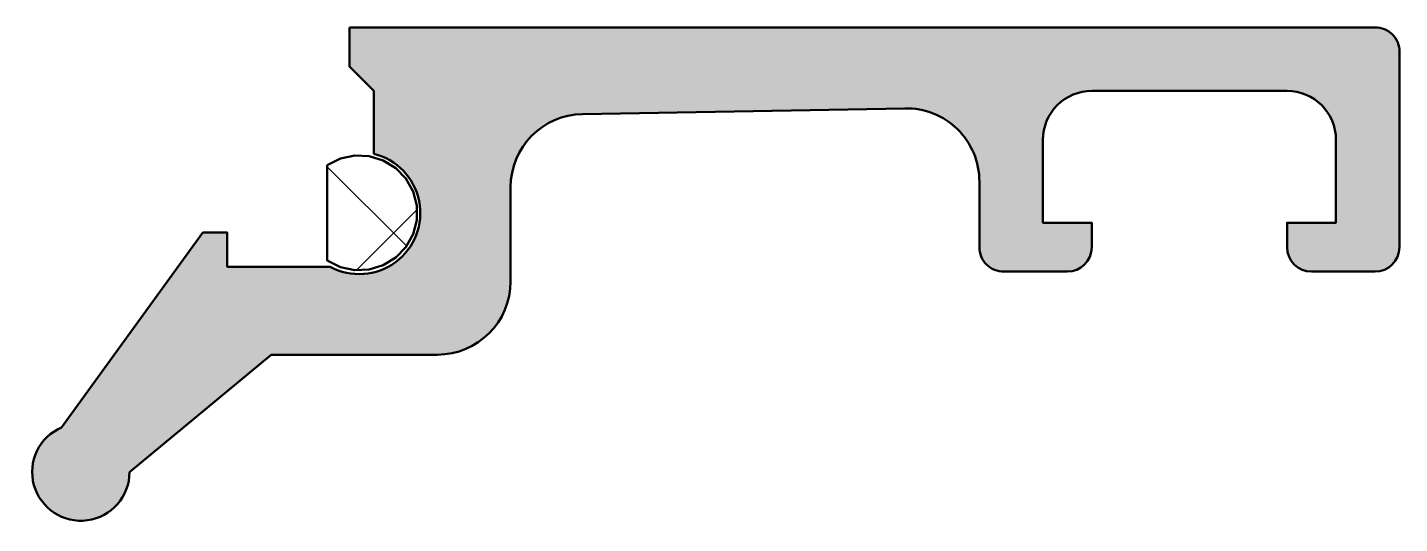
# Model space of a CAD drawing. Extents: x -6.1 to 22, y -10.2 to 0.
import ezdxf

# ---------------------------------------------------------------- set-up
doc = ezdxf.new("R2010")
doc.units = 0
for name, color, linetype, lineweight in [('0S-Alu contour', 7, 'Continuous', 50), ('0S-Alu hatch', 252, 'Continuous', 25), ('0S-EPDM contour', 22, 'Continuous', 50), ('0S-EPDM hatch', 25, 'Continuous', 25)]:
    doc.layers.add(name, color=color, linetype=linetype, lineweight=lineweight)

# ---------------------------------------------------------------- blocks, each defined once
blk = doc.blocks.new('346820__2FF40C48_3049_4AFA_81AA_8DF95771EB26_')
at = {"layer": '0S-EPDM hatch'}
h = blk.add_hatch(dxfattribs=at)
h.set_pattern_fill('ANSI37', color=256, scale=0.625, angle=90, style=0)
h.set_pattern_definition([(135, (0, 0), (-1.403165018917055, -1.403165018917055), []), (225, (0, 0), (1.403165018917055, -1.403165018917055), [])])
h.paths.add_polyline_path([(0.0484670687055834, -2.819708895208966), (0.0484670687055818, -4.773430210782977), (0.3159297157407072, -4.908301890502835), (0.6087473026501962, -4.971424773405916), (0.90802201667935, -4.958725045367085), (1.194439316076661, -4.871022319323689), (1.449514448779099, -4.71397673923203), (1.6567854182684, -4.497723686637488), (1.802875405166209, -4.23621966510495), (1.87835607817976, -3.946341577711451), (1.878356078179761, -3.6467975282805), (1.802875405166211, -3.356919440887), (1.656785418268404, -3.095415419354461), (1.449514448779105, -2.879162366759918), (1.194439316076667, -2.722116786668258), (0.9080220166793566, -2.634414060624861), (0.608747302650203, -2.621714332586028), (0.3159297157407127, -2.684837215489107)])
at = {"layer": '0S-EPDM contour', "color": 7}
blk.add_lwpolyline([(0.0484670687055834, -2.819708895208966), (0.0484670687055818, -4.773430210782977), (0.3159297157407072, -4.908301890502835), (0.6087473026501962, -4.971424773405916), (0.90802201667935, -4.958725045367085), (1.194439316076661, -4.871022319323689), (1.449514448779099, -4.71397673923203), (1.6567854182684, -4.497723686637488), (1.802875405166209, -4.23621966510495), (1.87835607817976, -3.946341577711451), (1.878356078179761, -3.6467975282805), (1.802875405166211, -3.356919440887), (1.656785418268404, -3.095415419354461), (1.449514448779105, -2.879162366759918), (1.194439316076667, -2.722116786668258), (0.9080220166793566, -2.634414060624861), (0.608747302650203, -2.621714332586028), (0.3159297157407127, -2.684837215489107), (0.0484670687055834, -2.819708895208966)], close=True, dxfattribs=at)
blk = doc.blocks.new('346820__A7A9B74E_8507_45F5_B1D2_26A5C32A9BBB_')
at = {"layer": '0S-Alu hatch'}
h = blk.add_hatch(color=256, dxfattribs=at)
edge = h.paths.add_edge_path()
edge.add_line((0.5, -2.114e-13), (0.5, -0.800018310546875))
edge.add_line((0.5, -0.800018310546875), (1.000045776367187, -1.300064086914062))
edge.add_line((1.000045776367187, -1.300064086914062), (1.000228487682158, -2.587759668221242))
edge.add_ellipse((0.7021221122137228, -3.80169236359816), major_axis=(-1.249999999999999, 0), ratio=1, start_angle=61.579985390553986, end_angle=256.202853000665, ccw=False)
edge.add_line((0.1072077876918377, -4.901045330792349), (-1.999954223632812, -4.901932239532471))
edge.add_line((-1.999954223632812, -4.901932239532471), (-1.999954223632812, -4.201868057250976))
edge.add_line((-1.999954223632812, -4.201868057250976), (-2.500000000000001, -4.201868057250974))
edge.add_line((-2.500000000000001, -4.201868057250974), (-5.392295837402343, -8.189871788024904))
edge.add_arc((-4.997417420137715, -9.104838622171924), 0.9965406524625263, 113.3439050738855, 359.9364650588297)
edge.add_line((-4.000877380371096, -9.10594367980957), (-1.100090026855471, -6.700922012329102))
edge.add_line((-1.100090026855471, -6.700922012329102), (2.300003051757812, -6.7009220123291))
edge.add_arc((2.300003051757812, -5.200922012329099), 1.5, 270, 360)
edge.add_line((3.800003051757812, -5.200922012329099), (3.800003051757812, -3.273609805782085))
edge.add_ellipse((5.300003051757815, -3.273609805782085), major_axis=(-1.500000000000002, 0), ratio=1, start_angle=271.01706685727305, end_angle=360, ccw=False)
edge.add_line((5.27337770204253, -1.773846127480552), (11.8718579266519, -1.656703109476163))
edge.add_ellipse((11.89848327636719, -3.156466787777694), major_axis=(-1.5, 0), ratio=1, start_angle=180, end_angle=271.0170668572731, ccw=False)
edge.add_line((13.39848327636719, -3.156466787777693), (13.39848327636719, -4.500112533569335))
edge.add_arc((13.89847437680314, -4.500121433133383), 0.4999911005151562, 179.9989801671115, 270.0010198330708)
edge.add_line((13.89848327636719, -5.000112533569335), (15.198486328125, -5.000112533569335))
edge.add_arc((15.1984796022932, -4.50010580773754), 0.5000067258770318, 270.0007707131838, 359.9992292863714)
edge.add_line((15.698486328125, -4.500112533569335), (15.698486328125, -4.000114440917968))
edge.add_line((15.698486328125, -4.000114440917968), (14.69847869873047, -4.000114440917968))
edge.add_line((14.69847869873047, -4.000114440917968), (14.69847869873047, -2.300113677974993))
edge.add_ellipse((15.69847869873047, -2.30011367797499), major_axis=(-1, 0), ratio=1, start_angle=269.9999726791914, end_angle=360, ccw=False)
edge.add_line((15.69847917556853, -1.300113677975104), (19.69847917556854, -1.300115585327375))
edge.add_ellipse((19.69847869873047, -2.300115585327258), major_axis=(-0.999999999999996, 0), ratio=1, start_angle=180, end_angle=269.999972679191, ccw=False)
edge.add_line((20.69847869873047, -2.30011558532726), (20.69847869873047, -4.000114440917968))
edge.add_line((20.69847869873047, -4.000114440917968), (19.69847869873047, -4.000114440917968))
edge.add_line((19.69847869873047, -4.000114440917968), (19.69847869873047, -4.500112533569335))
edge.add_arc((20.19848288177938, -4.500108350520426), 0.500004183066406, 180.0004793382099, 269.9995206619143)
edge.add_line((20.19847869873047, -5.000112533569335), (21.49848175048829, -5.000112533569335))
edge.add_arc((21.49847756743937, -4.500108350520424), 0.5000041830664096, 270.0004793380869, 359.99952066179)
edge.add_line((21.99848175048828, -4.500112533569334), (21.99999237060547, -0.499999940395357))
edge.add_arc((21.50024992996322, -0.4997424406117664), 0.4997425069825584, 359.9704774933604, 450.0295293368497)
edge.add_line((21.49999237060546, -2.154e-13), (0.5, -2.114e-13))
at = {"layer": '0S-Alu contour', "color": 7}
for points in [[(0.5, -2.114e-13), (0.5, -0.800018310546875), (1.000045776367187, -1.300064086914062), (1.000228487682158, -2.587759668221242)], [(21.49999237060546, -2.154e-13), (0.5, -2.114e-13)], [(21.99848175048828, -4.500112533569334), (21.99999237060547, -0.499999940395357)], [(15.69847917556853, -1.300113677975104), (19.69847917556854, -1.300115585327375)], [(5.27337770204253, -1.773846127480552), (11.8718579266519, -1.656703109476163)], [(15.698486328125, -4.500112533569335), (15.698486328125, -4.000114440917968), (14.69847869873047, -4.000114440917968), (14.69847869873047, -2.300113677974993)], [(20.69847869873047, -2.30011558532726), (20.69847869873047, -4.000114440917968), (19.69847869873047, -4.000114440917968), (19.69847869873047, -4.500112533569335)], [(3.800003051757812, -5.200922012329099), (3.800003051757812, -3.273609805782085)], [(13.39848327636719, -3.156466787777693), (13.39848327636719, -4.500112533569335)], [(0.1072077876918377, -4.901045330792349), (-1.999954223632812, -4.901932239532471), (-1.999954223632812, -4.201868057250976), (-2.500000000000001, -4.201868057250974), (-5.392295837402343, -8.189871788024904)], [(13.89848327636719, -5.000112533569335), (15.198486328125, -5.000112533569335)], [(20.19847869873047, -5.000112533569335), (21.49848175048829, -5.000112533569335)], [(-4.000877380371096, -9.10594367980957), (-1.100090026855471, -6.700922012329102), (2.300003051757812, -6.7009220123291)]]:
    blk.add_lwpolyline(points, dxfattribs=at)
for centre, radius, start, end in [((21.50024992996322, -0.4997424406117664), 0.4997425069825584, 359.9704774933604, 90.02952933684973), ((13.89847437680314, -4.500121433133383), 0.4999911005151562, 179.9989801671115, 270.0010198330708), ((15.1984796022932, -4.50010580773754), 0.5000067258770318, 270.0007707131838, 359.9992292863714), ((20.19848288177938, -4.500108350520426), 0.500004183066406, 180.0004793382099, 269.9995206619143), ((21.49847756743937, -4.500108350520424), 0.5000041830664096, 270.0004793380869, 359.99952066179), ((2.300003051757812, -5.200922012329099), 1.5, 270, 0), ((-4.997417420137715, -9.104838622171924), 0.9965406524625263, 113.3439050738855, 359.9364650588297)]:
    blk.add_arc(centre, radius, start, end, dxfattribs=at)
at = {"layer": '0S-Alu contour', "color": 7, "extrusion": (0, 0, -1)}
for centre, radius, start, end in [((-15.69847869873047, -2.30011367797499), 1, 0, 90.0000273208086), ((-19.69847869873047, -2.300115585327258), 0.999999999999996, 90.000027320809, 180), ((-11.89848327636719, -3.156466787777694), 1.5, 88.98293314272692, 180), ((-5.300003051757815, -3.273609805782085), 1.500000000000002, 0, 88.98293314272696), ((-0.7021221122137228, -3.80169236359816), 1.249999999999999, 103.797146999335, 298.420014609446)]:
    blk.add_arc(centre, radius, start, end, dxfattribs=at)
blk = doc.blocks.new('346820__3D3E7209_7CBD_439F_A628_047BD9EA5079_')
at = {"layer": '0S-Alu contour', "color": 7}
blk.add_blockref('346820__A7A9B74E_8507_45F5_B1D2_26A5C32A9BBB_', (0, 0), dxfattribs=at)
at = {"layer": '0S-EPDM contour', "color": 7}
blk.add_blockref('346820__2FF40C48_3049_4AFA_81AA_8DF95771EB26_', (0, 0), dxfattribs=at)

msp = doc.modelspace()

# ---------------------------------------------------------------- block references
at = {"layer": '0S-Alu contour', "color": 7}
msp.add_blockref('346820__3D3E7209_7CBD_439F_A628_047BD9EA5079_', (0, 0), dxfattribs=at)

doc.saveas('drawing.dxf')
